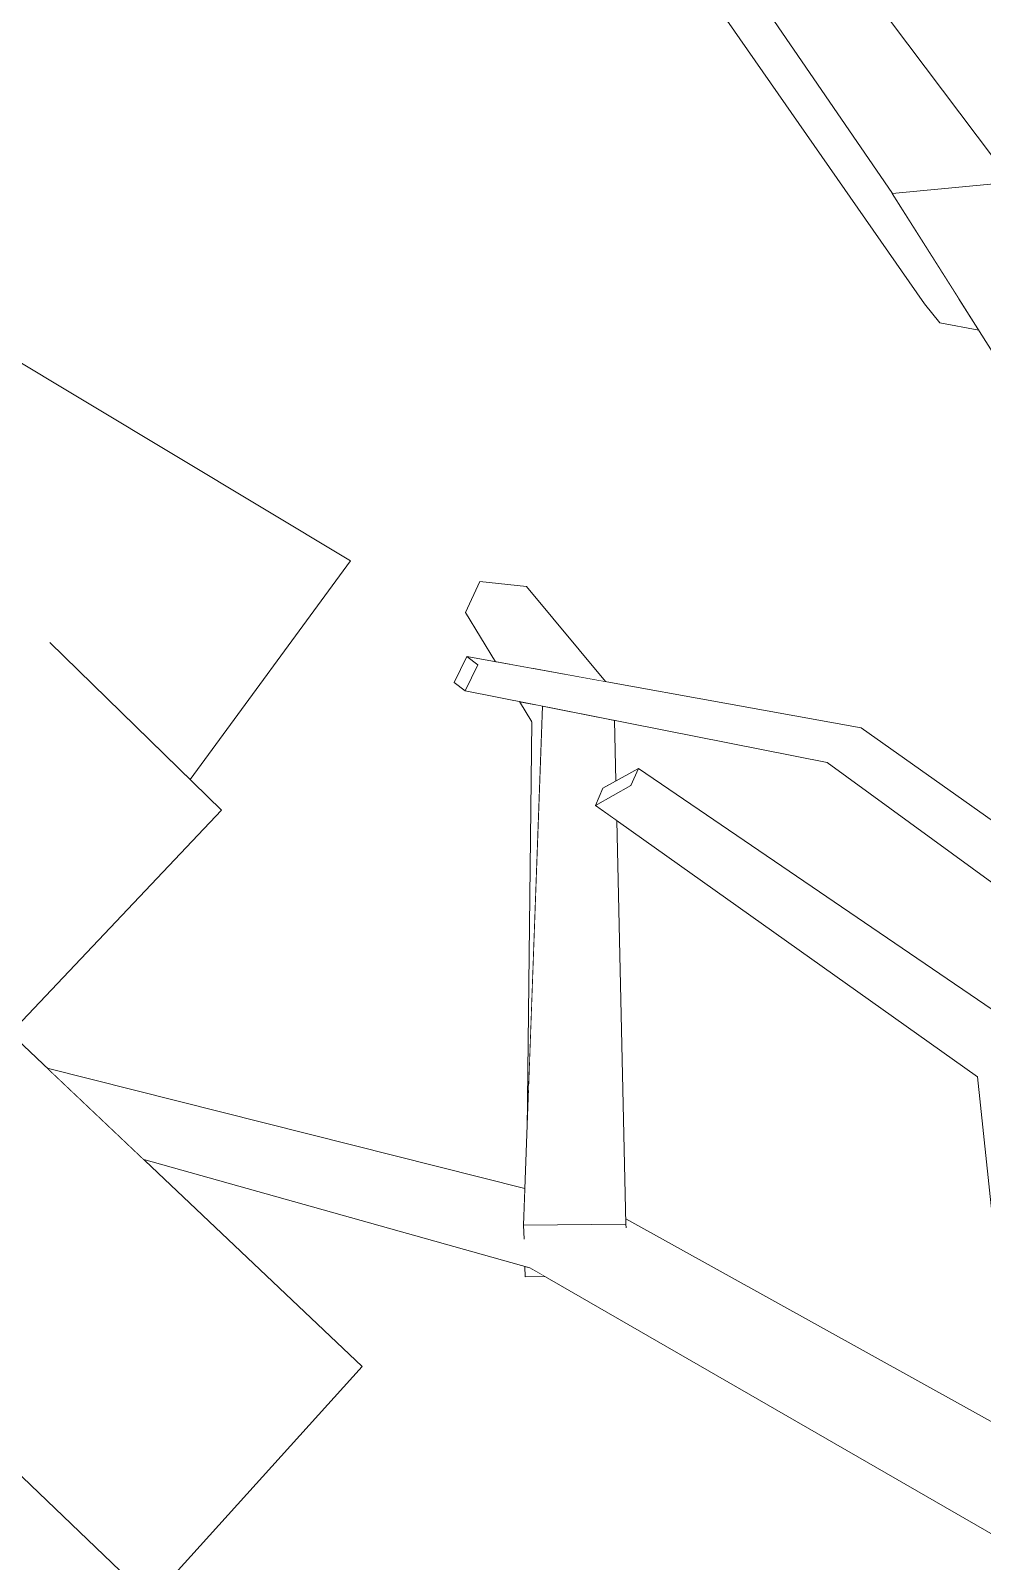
# Model space of a CAD drawing. Header units: millimetres. Extents: x -9413 to 8527, y -300 to 11224.
# Drawn here: x -7498 to -6952, y 1742 to 2620 of the extents above; entities that cross this region are included whole.
import ezdxf

# ---------------------------------------------------------------- set-up
doc = ezdxf.new("R2010")
doc.units = ezdxf.units.MM
doc.header["$MEASUREMENT"] = 0
doc.linetypes.add('Wipeout_Contour', pattern=[1000, 0, -1000])
doc.layers.add('Interior - Furniture', color=7, linetype='Continuous')
doc.layers.add('Interior - Furniture _Pen_No__4', color=7, linetype='Continuous', lineweight=20, true_color=0x029e21)

# ---------------------------------------------------------------- blocks, each defined once
blk = doc.blocks.new('Section Elem_40_6')
at = {"color": 254, "linetype": 'Wipeout_Contour', "lineweight": 0, "ltscale": 22676.772557}
blk.add_wipeout([(-6985.08, 2463.49), (-7141.35, 2691.29), (-7147.1, 2695.92)], dxfattribs=at).dxf.layer = 'Interior - Furniture'
at = {"color": 254, "linetype": 'Wipeout_Contour', "lineweight": 0, "ltscale": 22156.244631}
blk.add_wipeout([(-6976.38, 2452.53), (-6953.96, 2448.25), (-6965.34, 2466.28)], dxfattribs=at).dxf.layer = 'Interior - Furniture'
at = {"color": 254, "linetype": 'Wipeout_Contour', "lineweight": 0, "ltscale": 30341.109314}
blk.add_wipeout([(-7248.53, 2286.38), (-7231.33, 2258.04), (-7222.62, 2256.47), (-7240.31, 2304.06)], dxfattribs=at).dxf.layer = 'Interior - Furniture'
at = {"color": 254, "linetype": 'Wipeout_Contour', "lineweight": 0, "ltscale": 44284.804263}
blk.add_wipeout([(-7211.66, 1910.27), (-6930.36, 1748.1), (-7156.49, 1935.97), (-7156.47, 1935.28), (-7156.4, 1933.08), (-7182.66, 1930.86)], dxfattribs=at).dxf.layer = 'Interior - Furniture'
at = {"color": 254, "linetype": 'Wipeout_Contour', "lineweight": 0, "ltscale": 22433.569075}
blk.add_wipeout([(-7141.35, 2691.29), (-6985.08, 2463.49), (-6976.38, 2452.53)], dxfattribs=at).dxf.layer = 'Interior - Furniture'
at = {"color": 254, "linetype": 'Wipeout_Contour', "lineweight": 0, "ltscale": 22719.185916}
blk.add_wipeout([(-7210.1, 2254.2), (-7240.31, 2304.06), (-7222.62, 2256.47)], dxfattribs=at).dxf.layer = 'Interior - Furniture'
at = {"color": 254, "linetype": 'Wipeout_Contour', "lineweight": 0, "ltscale": 22886.474009}
blk.add_wipeout([(-7470.8, 2007.87), (-7433.28, 1972.34), (-7211.66, 1910.27)], dxfattribs=at).dxf.layer = 'Interior - Furniture'
at = {"color": 254, "linetype": 'Wipeout_Contour', "lineweight": 0, "ltscale": 50564.88958}
blk.add_wipeout([(-6933.01, 1814.28), (-7156.54, 1938.41), (-7156.49, 1935.97), (-6930.36, 1748.1), (-6908.13, 1754.02), (-6925.85, 1761.95), (-6927.54, 1762.29)], dxfattribs=at).dxf.layer = 'Interior - Furniture'
at = {"color": 254, "linetype": 'Wipeout_Contour', "lineweight": 0, "ltscale": 22642.170435}
blk.add_wipeout([(-6976.38, 2452.53), (-7121.58, 2698.85), (-7141.35, 2691.29)], dxfattribs=at).dxf.layer = 'Interior - Furniture'
at = {"color": 254, "linetype": 'Wipeout_Contour', "lineweight": 0, "ltscale": 30274.397028}
blk.add_wipeout([(-7240.31, 2304.06), (-7210.1, 2254.2), (-7205.52, 2253.37), (-7213.64, 2301.21)], dxfattribs=at).dxf.layer = 'Interior - Furniture'
at = {"color": 254, "linetype": 'Wipeout_Contour', "lineweight": 0, "ltscale": 52805.173858}
blk.add_wipeout([(-7214.45, 1955.65), (-7488.7, 2024.82), (-7470.8, 2007.87), (-7211.66, 1910.27), (-7182.66, 1930.86), (-7214.94, 1926.74), (-7215.21, 1934.72)], dxfattribs=at).dxf.layer = 'Interior - Furniture'
at = {"color": 254, "linetype": 'Wipeout_Contour', "lineweight": 0, "ltscale": 28743.710337}
blk.add_wipeout([(-6917.74, 2019.82), (-6954.6, 2019.87), (-6927.54, 1762.29), (-6925.85, 1761.95)], dxfattribs=at).dxf.layer = 'Interior - Furniture'
at = {"layer": 'Interior - Furniture _Pen_No__4', "linetype": 'Continuous'}
blk.add_line((-7248.53, 2286.38), (-7240.31, 2304.06), dxfattribs=at)
at = {"color": 254, "linetype": 'Wipeout_Contour', "lineweight": 0, "ltscale": 37291.284896}
blk.add_wipeout([(-7121.58, 2698.85), (-6976.38, 2452.53), (-6965.34, 2466.28), (-7003.58, 2526.84), (-7003.5, 2526.85)], dxfattribs=at).dxf.layer = 'Interior - Furniture'
at = {"color": 254, "linetype": 'Wipeout_Contour', "lineweight": 0, "ltscale": 22633.006575}
blk.add_wipeout([(-7168.15, 2246.61), (-7213.64, 2301.21), (-7205.52, 2253.37)], dxfattribs=at).dxf.layer = 'Interior - Furniture'
at = {"color": 254, "linetype": 'Wipeout_Contour', "lineweight": 0, "ltscale": 30116.049013}
blk.add_wipeout([(-7210.4, 2223.56), (-7213.21, 1989.54), (-7204.35, 2232.61), (-7207.35, 2233.21)], dxfattribs=at).dxf.layer = 'Interior - Furniture'
at = {"color": 254, "linetype": 'Wipeout_Contour', "lineweight": 0, "ltscale": 22218.873706}
blk.add_wipeout([(-6954.6, 2019.87), (-7153.66, 2187), (-7174.02, 2175.61)], dxfattribs=at).dxf.layer = 'Interior - Furniture'
at = {"color": 254, "linetype": 'Wipeout_Contour', "lineweight": 0, "ltscale": 46070.219767}
blk.add_wipeout([(-7307.86, 1853.57), (-7523.45, 2057.73), (-7516.36, 1803.01), (-7502.61, 1789.85), (-7431.88, 1722.12), (-7477.71, 1665.69)], dxfattribs=at).dxf.layer = 'Interior - Furniture'
at = {"color": 254, "linetype": 'Wipeout_Contour', "lineweight": 0, "ltscale": 29835.066406}
blk.add_wipeout([(-7211.66, 1910.27), (-7214.42, 1911.04), (-7214.22, 1905.13), (-7202.94, 1905.24)], dxfattribs=at).dxf.layer = 'Interior - Furniture'
at = {"layer": 'Interior - Furniture _Pen_No__4', "linetype": 'Continuous'}
for p, q in [((-7240.31, 2304.06), (-7213.64, 2301.21)), ((-7214.22, 1905.13), (-7214.42, 1911.04)), ((-6930.36, 1748.1), (-7211.66, 1910.27)), ((-7202.94, 1905.24), (-7214.22, 1905.13))]:
    blk.add_line(p, q, dxfattribs=at)
at = {"color": 254, "linetype": 'Wipeout_Contour', "lineweight": 0, "ltscale": 29966.346272}
blk.add_wipeout([(-7082.59, 2747.11), (-7094.13, 2744.96), (-6935.02, 2533.21), (-6931.2, 2533.57)], dxfattribs=at).dxf.layer = 'Interior - Furniture'
at = {"color": 254, "linetype": 'Wipeout_Contour', "lineweight": 0, "ltscale": 86183.091911}
blk.add_wipeout([(-7603.58, 2382.72), (-7600.55, 2190.69), (-7507.64, 2125), (-7568.43, 2044.93), (-7537.8, 2037.21), (-7523.45, 2057.73), (-7509.8, 2044.81), (-7388.52, 2172.85), (-7487.11, 2269.06), (-7517.57, 2262.66), (-7546.86, 2327.38)], dxfattribs=at).dxf.layer = 'Interior - Furniture'
at = {"color": 254, "linetype": 'Wipeout_Contour', "lineweight": 0, "ltscale": 21929.251285}
blk.add_wipeout([(-7153.66, 2187), (-6954.6, 2019.87), (-6917.74, 2019.82)], dxfattribs=at).dxf.layer = 'Interior - Furniture'
at = {"color": 254, "linetype": 'Wipeout_Contour', "lineweight": 0, "ltscale": 46433.694442}
blk.add_wipeout([(-7585.47, 1652.92), (-7627.32, 1481.5), (-7431.88, 1722.12), (-7542.67, 1828.21), (-7572.57, 1705.75), (-7564.21, 1681.28)], dxfattribs=at).dxf.layer = 'Interior - Furniture'
at = {"layer": 'Interior - Furniture _Pen_No__4', "linetype": 'Continuous'}
for p, q in [((-7509.8, 2044.81), (-7388.52, 2172.85)), ((-7307.86, 1853.57), (-7523.45, 2057.73)), ((-7477.71, 1665.69), (-7307.86, 1853.57)), ((-7431.88, 1722.12), (-7542.67, 1828.21))]:
    blk.add_line(p, q, dxfattribs=at)
at = {"color": 254, "linetype": 'Wipeout_Contour', "lineweight": 0, "ltscale": 22354.427053}
blk.add_wipeout([(-7082.59, 2747.11), (-6931.2, 2533.57), (-6928.99, 2533.77)], dxfattribs=at).dxf.layer = 'Interior - Furniture'
at = {"color": 254, "linetype": 'Wipeout_Contour', "lineweight": 0, "ltscale": 39007.7772}
blk.add_wipeout([(-7548.37, 2456.41), (-7517.57, 2262.66), (-7487.11, 2269.06), (-7406.64, 2190.52), (-7314.62, 2315.99)], dxfattribs=at).dxf.layer = 'Interior - Furniture'
at = {"color": 254, "linetype": 'Wipeout_Contour', "lineweight": 0, "ltscale": 22165.969848}
blk.add_wipeout([(-6917.74, 2019.82), (-7149.32, 2196.85), (-7153.66, 2187)], dxfattribs=at).dxf.layer = 'Interior - Furniture'
at = {"layer": 'Interior - Furniture _Pen_No__4', "linetype": 'Continuous'}
for p, q in [((-7314.62, 2315.99), (-7548.37, 2456.41)), ((-7406.64, 2190.52), (-7314.62, 2315.99)), ((-7388.52, 2172.85), (-7487.17, 2269.12))]:
    blk.add_line(p, q, dxfattribs=at)
at = {"color": 254, "linetype": 'Wipeout_Contour', "lineweight": 0, "ltscale": 29915.167925}
blk.add_wipeout([(-7051.48, 2759.64), (-7082.59, 2747.11), (-6928.99, 2533.77), (-6918.7, 2534.73)], dxfattribs=at).dxf.layer = 'Interior - Furniture'
at = {"color": 254, "linetype": 'Wipeout_Contour', "lineweight": 0, "ltscale": 21877.700778}
blk.add_wipeout([(-7149.32, 2196.85), (-6917.74, 2019.82), (-6900.06, 2026.96)], dxfattribs=at).dxf.layer = 'Interior - Furniture'
at = {"layer": 'Interior - Furniture _Pen_No__4', "linetype": 'Continuous'}
blk.add_line((-6927.54, 1762.26), (-6954.6, 2019.87), dxfattribs=at)
at = {"color": 254, "linetype": 'Wipeout_Contour', "lineweight": 0, "ltscale": 22277.652574}
blk.add_wipeout([(-7051.48, 2759.64), (-6918.7, 2534.73), (-6883.96, 2537.96)], dxfattribs=at).dxf.layer = 'Interior - Furniture'
at = {"color": 254, "linetype": 'Wipeout_Contour', "lineweight": 0, "ltscale": 29233.271626}
blk.add_wipeout([(-7020.17, 2213.01), (-7041, 2200.17), (-6932.32, 2120.96), (-6924.74, 2134.24)], dxfattribs=at).dxf.layer = 'Interior - Furniture'
at = {"color": 254, "linetype": 'Wipeout_Contour', "lineweight": 0, "ltscale": 29951.744679}
blk.add_wipeout([(-7174.02, 2175.61), (-7153.66, 2187), (-7149.32, 2196.85), (-7169.67, 2185.46)], dxfattribs=at).dxf.layer = 'Interior - Furniture'
at = {"color": 254, "linetype": 'Wipeout_Contour', "lineweight": 0, "ltscale": 51042.099696}
blk.add_wipeout([(-6823.65, 2543.56), (-7003.58, 2526.84), (-6876.22, 2325.13), (-6828.98, 2409.27), (-6862.38, 2416), (-6879.46, 2437.63), (-6792.48, 2503.36)], dxfattribs=at).dxf.layer = 'Interior - Furniture'
at = {"color": 254, "linetype": 'Wipeout_Contour', "lineweight": 0, "ltscale": 22515.808801}
blk.add_wipeout([(-7204.35, 2232.61), (-7215.21, 1934.72), (-7166.01, 2225)], dxfattribs=at).dxf.layer = 'Interior - Furniture'
at = {"color": 254, "linetype": 'Wipeout_Contour', "lineweight": 0, "ltscale": 21851.665041}
blk.add_wipeout([(-7020.17, 2213.01), (-6924.74, 2134.24), (-6920.85, 2141.05)], dxfattribs=at).dxf.layer = 'Interior - Furniture'
at = {"layer": 'Interior - Furniture _Pen_No__4', "linetype": 'Continuous'}
for p, q in [((-6935.02, 2533.21), (-7094.13, 2744.96)), ((-7003.5, 2526.85), (-7121.58, 2698.85)), ((-6985.08, 2463.49), (-7147.1, 2695.92)), ((-7003.58, 2526.84), (-6823.65, 2543.56)), ((-6876.22, 2325.13), (-7003.58, 2526.84)), ((-6985.08, 2463.49), (-6976.38, 2452.53)), ((-6953.96, 2448.25), (-6976.38, 2452.53))]:
    blk.add_line(p, q, dxfattribs=at)
at = {"color": 254, "linetype": 'Wipeout_Contour', "lineweight": 0, "ltscale": 59853.575209}
blk.add_wipeout([(-7215.21, 1934.72), (-7156.47, 1935.28), (-7161.67, 2166.84), (-7174.02, 2175.61), (-7169.67, 2185.46), (-7162.18, 2189.65), (-7162.96, 2224.39), (-7166.01, 2225)], dxfattribs=at).dxf.layer = 'Interior - Furniture'
at = {"color": 254, "linetype": 'Wipeout_Contour', "lineweight": 0, "ltscale": 29212.97214}
blk.add_wipeout([(-7021.45, 2220.08), (-7020.17, 2213.01), (-6920.85, 2141.05), (-6919.19, 2143.94)], dxfattribs=at).dxf.layer = 'Interior - Furniture'
at = {"layer": 'Interior - Furniture _Pen_No__4', "linetype": 'Continuous'}
for p, q in [((-7174.02, 2175.61), (-7153.66, 2187)), ((-7169.67, 2185.46), (-7174.02, 2175.61)), ((-7214.45, 1955.65), (-7488.7, 2024.82))]:
    blk.add_line(p, q, dxfattribs=at)
at = {"color": 254, "linetype": 'Wipeout_Contour', "lineweight": 0, "ltscale": 22653.851487}
blk.add_wipeout([(-7214.51, 2234.63), (-7217.47, 2235.22), (-7210.4, 2223.56)], dxfattribs=at).dxf.layer = 'Interior - Furniture'
at = {"color": 254, "linetype": 'Wipeout_Contour', "lineweight": 0, "ltscale": 21851.212415}
blk.add_wipeout([(-7021.45, 2220.08), (-6919.19, 2143.94), (-6917.69, 2146.59)], dxfattribs=at).dxf.layer = 'Interior - Furniture'
at = {"color": 254, "linetype": 'Wipeout_Contour', "lineweight": 0, "ltscale": 37202.177029}
blk.add_wipeout([(-7156.47, 1935.28), (-7215.21, 1934.72), (-7214.94, 1926.74), (-7182.66, 1930.86), (-7156.4, 1933.08)], dxfattribs=at).dxf.layer = 'Interior - Furniture'
at = {"layer": 'Interior - Furniture _Pen_No__4', "linetype": 'Continuous'}
for p, q in [((-6954.6, 2019.87), (-7174.02, 2175.61)), ((-7156.47, 1935.28), (-7161.67, 2166.84)), ((-7211.66, 1910.27), (-7433.28, 1972.34)), ((-7215.21, 1934.72), (-7156.47, 1935.28)), ((-7214.94, 1926.72), (-7215.21, 1934.72)), ((-6933.01, 1814.28), (-7156.54, 1938.41)), ((-7156.47, 1935.28), (-7156.4, 1933.07))]:
    blk.add_line(p, q, dxfattribs=at)
at = {"color": 254, "linetype": 'Wipeout_Contour', "lineweight": 0, "ltscale": 22643.71757}
blk.add_wipeout([(-7214.51, 2234.63), (-7210.4, 2223.56), (-7207.35, 2233.21)], dxfattribs=at).dxf.layer = 'Interior - Furniture'
at = {"color": 254, "linetype": 'Wipeout_Contour', "lineweight": 0, "ltscale": 22548.55136}
blk.add_wipeout([(-7041, 2200.17), (-7241.42, 2256.22), (-7248.77, 2241.43)], dxfattribs=at).dxf.layer = 'Interior - Furniture'
at = {"color": 254, "linetype": 'Wipeout_Contour', "lineweight": 0, "ltscale": 22322.546493}
blk.add_wipeout([(-7241.42, 2256.22), (-7041, 2200.17), (-7020.17, 2213.01)], dxfattribs=at).dxf.layer = 'Interior - Furniture'
at = {"layer": 'Interior - Furniture _Pen_No__4', "linetype": 'Continuous'}
for p, q in [((-7149.32, 2196.85), (-7169.67, 2185.46)), ((-7153.66, 2187), (-7149.32, 2196.85)), ((-6900.06, 2026.96), (-7149.32, 2196.85)), ((-6932.32, 2120.96), (-7041, 2200.17))]:
    blk.add_line(p, q, dxfattribs=at)
at = {"color": 254, "linetype": 'Wipeout_Contour', "lineweight": 0, "ltscale": 22537.344894}
blk.add_wipeout([(-7020.17, 2213.01), (-7247.7, 2261), (-7241.42, 2256.22)], dxfattribs=at).dxf.layer = 'Interior - Furniture'
at = {"color": 254, "linetype": 'Wipeout_Contour', "lineweight": 0, "ltscale": 22317.346795}
blk.add_wipeout([(-7247.7, 2261), (-7020.17, 2213.01), (-7021.45, 2220.08)], dxfattribs=at).dxf.layer = 'Interior - Furniture'
at = {"layer": 'Interior - Furniture _Pen_No__4', "linetype": 'Continuous'}
for p, q in [((-7168.15, 2246.61), (-7213.64, 2301.21)), ((-7210.4, 2223.56), (-7217.47, 2235.22)), ((-7215.21, 1934.72), (-7204.35, 2232.61)), ((-7213.21, 1989.54), (-7210.4, 2223.56)), ((-7162.18, 2189.65), (-7162.96, 2224.39)), ((-6917.69, 2146.59), (-7021.45, 2220.08))]:
    blk.add_line(p, q, dxfattribs=at)
at = {"color": 254, "linetype": 'Wipeout_Contour', "lineweight": 0, "ltscale": 30359.179968}
blk.add_wipeout([(-7247.7, 2261), (-7255.05, 2246.21), (-7248.77, 2241.43), (-7241.42, 2256.22)], dxfattribs=at).dxf.layer = 'Interior - Furniture'
at = {"layer": 'Interior - Furniture _Pen_No__4', "linetype": 'Continuous'}
for p, q in [((-7231.33, 2258.04), (-7248.53, 2286.38)), ((-7247.7, 2261), (-7255.05, 2246.21)), ((-7241.42, 2256.22), (-7247.7, 2261)), ((-7021.45, 2220.08), (-7247.7, 2261)), ((-7248.77, 2241.43), (-7241.42, 2256.22)), ((-7255.05, 2246.21), (-7248.77, 2241.43)), ((-7041, 2200.17), (-7248.77, 2241.43))]:
    blk.add_line(p, q, dxfattribs=at)

msp = doc.modelspace()

# ---------------------------------------------------------------- block references
at = {"layer": 'Interior - Furniture'}
msp.add_blockref('Section Elem_40_6', (0, 0), dxfattribs=at)

doc.saveas('drawing.dxf')
